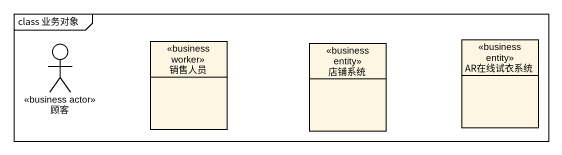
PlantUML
@startuml
mainframe class 业务对象
allowmixing
hide circle
hide empty members
actor 顾客 <<business actor>>
class 销售人员 <<business worker>>
class 店铺系统 <<business entity>>
class AR在线试衣系统 <<business entity>>
@enduml
